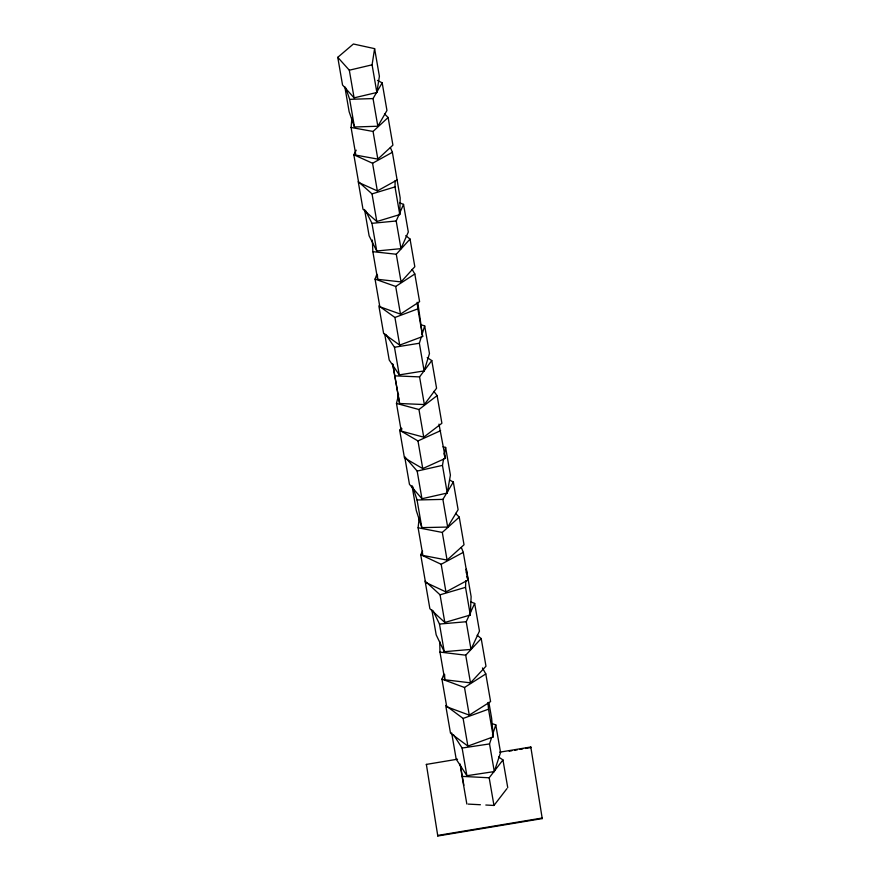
<?xml version="1.0" encoding="UTF-8"?>
<svg xmlns="http://www.w3.org/2000/svg" width="880" height="880" viewBox="0 0 880 880"><rect width="100%" height="100%" fill="white"/><g stroke="black" fill="none" stroke-linecap="round" stroke-linejoin="round"><path stroke-width="1.32" d="M376.816 221.54L372.031 193.886L358.226 181.577L363 209.231L376.816 221.54L399.784 214.566L395.01 186.912L395.164 180.51M399.784 214.566L400.18 197.945L392.381 152.295L390.39 147.609M425.106 581.042L429.88 608.707L444.829 622.479L470.316 615.01L465.531 587.345L465.817 580.778M466.169 572.902L466.345 568.964L471.119 596.618L470.316 615.01M384.505 113.883L388.124 117.491L392.909 145.145L377.839 159.104L355.85 155.122L351.076 127.468L351.934 117.887M455.587 513.359L459.25 517.121L464.024 544.775L447.073 560.087L422.884 555.434L418.11 527.769L419.254 517.374M376.86 92.488L372.086 64.834L374.605 48.642L353.397 44L337.766 57.321L342.54 84.986L354.09 97.856L376.86 92.488L379.39 76.296L374.605 48.642M421.949 498.74L417.164 471.075L404.69 456.665L409.464 484.319L421.949 498.74L447.249 493.031L442.464 465.377L443.597 458.964M444.268 455.125L445.621 447.425L443.025 446.831M447.249 493.031L450.406 475.09L445.621 447.425M433.895 391.413L437.118 395.604L441.892 423.269L423.731 437.173L401.247 431.101L396.473 403.436L398.607 394.603M401.247 431.101L401.863 428.571M384.659 333.674L389.213 360.019L399.256 374.902L424.127 370.909L419.353 343.255L421.256 337.062M422.015 334.576L424.688 325.908L420.882 324.72M424.127 370.909L429.462 353.562L424.688 325.908M451.66 732.842L456.203 759.187L466.895 775.709L494.307 771.573L489.533 743.919L491.612 737.561M492.448 735.02L495.781 724.856L492.063 723.646M494.307 771.573L500.555 752.51L495.781 724.856M412.104 269.368L414.821 273.999L419.595 301.664L400.477 314.116L379.83 306.757L375.056 279.103L376.871 274.252M482.46 667.964L485.804 673.937L490.589 701.591L469.271 715.132L446.732 706.794L441.947 679.14L443.916 674.146M364.562 209.473L369.116 235.818L376.75 250.987L400.983 248.644L396.198 220.99L403.535 204.38L399.839 202.895M400.983 248.644L408.309 232.034L403.535 204.38M431.86 609.829L436.183 634.854L444.257 651.706L470.998 649.396L466.224 621.731L474.672 603.449L470.866 601.865M470.998 649.396L479.446 631.103L474.672 603.449M397.166 179.96L377.344 190.916L358.622 182.446L353.837 154.781L356.202 150.161M461.351 547.514L463.287 552.354L468.061 580.019L445.951 591.932L425.491 582.351L420.706 554.686L422.609 551.122M344.817 86.691L349.14 111.716L354.453 126.995L377.828 126.236L373.043 98.571L382.173 82.83L377.443 80.432M377.828 126.236L386.947 110.484L382.173 82.83M411.983 485.606L416.306 510.631L421.839 527.637L447.667 527.054L442.893 499.389L453.332 482.02L449.702 480.117M447.667 527.054L458.106 509.685L453.332 482.02M438.988 424.116L445.412 458.326L422.752 468.589L404.459 457.93L399.685 430.265L401.203 428.021M399.619 403.502L392.722 364.089L399.619 403.502L424.358 404.558L419.573 376.893L431.794 360.569L427.207 357.599M424.358 404.558L436.568 388.223L431.794 360.569M485.826 805.024L493.966 805.453L489.181 777.788L502.953 759.935L498.575 757.009M493.966 805.453L506.924 788.645M372.35 240.053L372.856 251.669L377.63 279.323L401.071 281.908L396.286 254.243L410.047 239.063L405.779 235.642M401.071 281.908L414.821 266.717L410.047 239.063M439.736 641.487L439.978 652.091L444.752 679.745L470.492 682.847L465.718 655.193L481.206 638.561L477.158 635.217M470.492 682.847L485.98 666.215L481.206 638.561M351.076 127.468L373.065 131.45L388.124 117.491M418.11 527.769L442.299 532.433L459.25 517.121M396.473 403.436L418.957 409.519L437.118 395.604M375.056 279.103L395.703 286.451L414.821 273.999M441.947 679.14L464.497 687.478L485.804 673.937M353.837 154.781L372.559 163.251L392.381 152.295M420.706 554.686L441.166 564.278L463.287 552.354M399.685 430.265L417.978 440.935L440.638 430.661M417.802 302.489L422.642 336.512L399.707 345.125L383.636 333.553L378.862 305.888L394.922 317.471L417.868 308.847L417.142 302.346M488.873 702.372L491.612 718.179L493.295 736.846L467.885 746.097L450.494 733.15L445.72 705.496L463.111 718.443L488.521 709.181L487.916 702.515M372.031 193.886L395.01 186.912M426.107 581.966L440.055 594.814L465.531 587.345M337.766 57.321L349.316 70.202L372.086 64.834M417.164 471.075L442.464 465.377M499.609 752.191L530.805 746.999L542.234 818.598L437.8 836L426.371 764.401L457.567 759.198M509.201 751.179L511.918 750.728M514.624 750.277L517.341 749.815M520.047 749.364L522.764 748.913M525.481 748.462L530.904 747.56L530.805 746.999M385.869 334.488L394.471 347.248L419.353 343.255M453.563 734.833L462.121 748.044L489.533 743.919M365.508 210.496L371.976 223.322L396.198 220.99M433.136 610.808L439.483 624.052L466.224 621.731M345.697 87.879L349.679 99.341L373.043 98.571M412.709 486.618L417.054 499.983L442.893 499.389M394.845 375.848L419.573 376.893M460.141 764.324L462.066 776.369L489.181 777.788M468.204 804.1L480.403 804.738M372.856 251.669L396.286 254.243M439.978 652.091L465.718 655.193M466.609 576.378L468.061 580.019M444.092 453.09L445.412 458.326M542.234 818.598L542.135 818.037L437.712 835.439L437.8 836M502.953 759.935L507.738 787.6M488.521 709.181L493.295 736.846M417.868 308.847L422.642 336.512M373.065 131.45L377.839 159.104M442.299 532.433L447.073 560.087M418.957 409.519L423.731 437.173M395.703 286.451L400.477 314.116M464.497 687.478L469.271 715.132M372.559 163.251L377.344 190.916M441.166 564.278L445.951 591.932M417.978 440.935L422.752 468.589M394.922 317.471L399.707 345.125M463.111 718.443L467.885 746.097M349.316 70.202L354.09 97.856M440.055 594.814L444.829 622.479M394.471 347.248L399.256 374.902M371.976 223.322L376.75 250.987M462.121 748.044L466.895 775.709M349.679 99.341L354.453 126.995M439.483 624.052L444.257 651.706M417.054 499.983L421.839 527.637M460.218 764.214L463.859 785.29M462.066 776.369L466.84 804.023M426.371 764.401L426.47 764.962M377.465 275.451L377.63 279.323M444.631 674.443L444.752 679.745"/></g></svg>
